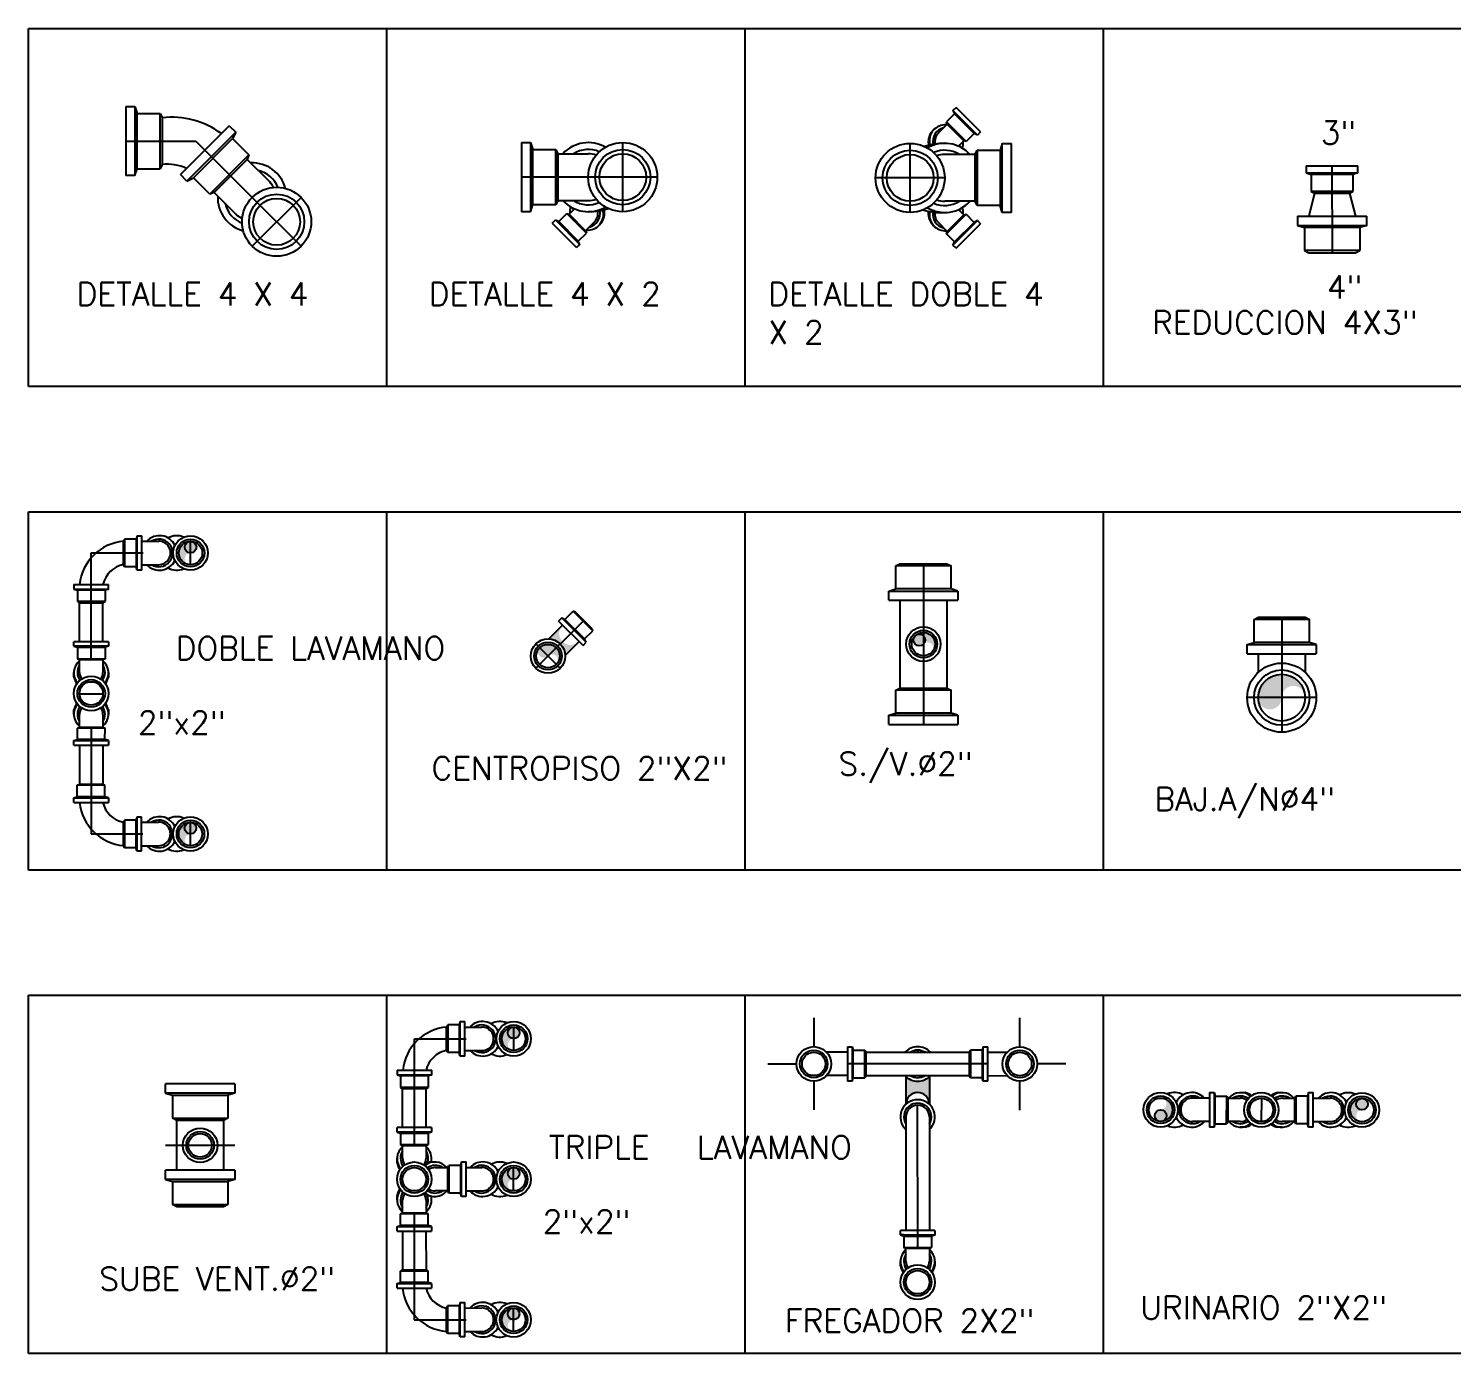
# Model space of a CAD drawing. Extents: x 530.3 to 538.4, y 765.8 to 776.
# Drawn here: x 531.445 to 534.535, y 765.79 to 768.668 of the extents above; entities that cross this region are included whole.
import ezdxf

# ---------------------------------------------------------------- set-up
doc = ezdxf.new("R2010")
doc.units = 0
for name, pattern in [('CENTERX2', [4, 2.5, -0.5, 0.5, -0.5]), ('DASHDOTX2', [50.8, 25.4, -12.7, 0, -12.7]), ('DASHED2', [0.375, 0.25, -0.125])]:
    doc.linetypes.add(name, pattern=pattern)
for name, color, linetype in [('00', 7, 'CONTINUOUS'), ('EJEX2', 41, 'CENTERX2'), ('S_V_BAJ_', 8, 'DASHED2'), ('TUBO', 122, 'CONTINUOUS')]:
    doc.layers.add(name, color=color, linetype=linetype)
doc.styles.add('ROMANS', font='romans')

msp = doc.modelspace()

# ---------------------------------------------------------------- hatches: boundary and pattern name
at = {"layer": 'TUBO', "linetype": 'BYBLOCK', "ltscale": 0.36}
h = msp.add_hatch(color=256, dxfattribs=at)
h.paths.add_polyline_path([(531.7965, 767.5539), (531.7965, 767.5284), (531.7978, 767.5284, 0.949667)])
h.paths.add_polyline_path([(531.7952, 767.5284), (531.7965, 767.5284), (531.7965, 767.5539, 0.949667)])
h.paths.add_polyline_path([(531.7952, 767.5284, -0.949667), (531.7965, 767.5539, 0.413434), (531.771, 767.5285)])
h.paths.add_polyline_path([(531.7965, 767.5029, -1), (531.7965, 767.5284, -0.025816), (531.7952, 767.5284), (531.771, 767.5285, 0.414994)])
h = msp.add_hatch(color=256, dxfattribs=at)
h.paths.add_polyline_path([(532.5992, 767.3311), (532.6042, 767.3361, -0.414214), (532.6042, 767.372), (532.5742, 767.342, -0.188209)])
h.paths.add_polyline_path([(532.6401, 767.3361, -0.414214), (532.6042, 767.3361), (532.5992, 767.3311, -0.188209), (532.6101, 767.3061)])
h = msp.add_hatch(color=256, dxfattribs=at)
h.paths.add_polyline_path([(533.3699, 767.3484, 0.198912), (533.3662, 767.3395, 0.668179), (533.3878, 767.3305)])
h.paths.add_polyline_path([(533.3878, 767.3305, 0.198912), (533.3916, 767.3395, 0.668179), (533.3699, 767.3484)])
h.paths.add_polyline_path([(533.3916, 767.3395, -0.198912), (533.3878, 767.3305), (533.4058, 767.3484, 0.414214), (533.3699, 767.3484, -0.668179)])
h.paths.add_polyline_path([(533.4095, 767.3215, -0.198912), (533.4058, 767.3125, 0.198912), (533.4132, 767.3305, 0.198912), (533.4058, 767.3484), (533.3878, 767.3305, -0.668179)])
h = msp.add_hatch(color=256, dxfattribs=at)
h.dxf.hatch_style = 2
h.paths.add_polyline_path([(532.5906, 767.3225, 0.414214), (532.5547, 767.3225, -0.668179), (532.5764, 767.3136, -0.198912), (532.5727, 767.3046)])
h.paths.add_polyline_path([(532.5547, 767.3225), (532.5727, 767.3046, 0.198912), (532.5764, 767.3136, 0.668179)])
h.paths.add_polyline_path([(532.5906, 767.3225), (532.5727, 767.3046, -0.668179), (532.5943, 767.2956, -0.198912), (532.5906, 767.2866, 0.198912), (532.5981, 767.3046, 0.198912)])
h.paths.add_polyline_path([(532.5547, 767.3225, 0.198912), (532.551, 767.3136, 0.668179), (532.5727, 767.3046)])
h = msp.add_hatch(color=256, dxfattribs=at)
h.paths.add_polyline_path([(534.1658, 767.2129), (534.1658, 767.2142), (534.1149, 767.2142, 0.974731)])
h.paths.add_polyline_path([(534.1149, 767.2142), (534.1658, 767.2142), (534.1658, 767.2155, 0.974543)])
h.paths.add_polyline_path([(534.1658, 767.265, 0.413964), (534.1149, 767.2142, -0.974543), (534.1658, 767.2155)])
h.paths.add_polyline_path([(534.1658, 767.265), (534.1658, 767.2155, -0.003809), (534.1658, 767.2151, -0.982009), (534.2167, 767.2142, 0.414463)])
h = msp.add_hatch(color=256, dxfattribs=at)
h.paths.add_polyline_path([(531.7964, 766.9436), (531.7964, 766.9182), (531.7977, 766.9182, 0.949667)])
h.paths.add_polyline_path([(531.7951, 766.9182), (531.7964, 766.9182), (531.7964, 766.9436, 0.949667)])
h.paths.add_polyline_path([(531.7951, 766.9182, -0.949667), (531.7964, 766.9436, 0.413434), (531.7709, 766.9182)])
h.paths.add_polyline_path([(531.7964, 766.8926, -1), (531.7964, 766.9181, -0.025816), (531.7951, 766.9182), (531.7709, 766.9182, 0.414994)])
h = msp.add_hatch(color=256, dxfattribs=at)
h.paths.add_polyline_path([(532.4982, 766.4988), (532.4982, 766.4733), (532.4995, 766.4733, 0.949667)])
h.paths.add_polyline_path([(532.4969, 766.4733), (532.4982, 766.4733), (532.4982, 766.4988, 0.949667)])
h.paths.add_polyline_path([(532.4969, 766.4733, -0.949667), (532.4982, 766.4988, 0.413434), (532.4727, 766.4733)])
h.paths.add_polyline_path([(532.4982, 766.4478, -1), (532.4982, 766.4733, -0.025816), (532.4969, 766.4733), (532.4727, 766.4733, 0.414994)])
msp.add_hatch(color=256, dxfattribs=at).paths.add_polyline_path([(533.3499, 766.3911), (533.3499, 766.3316, -0.988135), (533.4009, 766.331), (533.4008, 766.3911, -0.392172)])
h = msp.add_hatch(color=256, dxfattribs=at)
h.paths.add_polyline_path([(533.903, 766.2936), (533.903, 766.319), (533.9017, 766.319, 0.949667)])
h.paths.add_polyline_path([(533.9043, 766.319), (533.903, 766.319), (533.903, 766.2936, 0.949667)])
h.paths.add_polyline_path([(533.9043, 766.319, -0.949667), (533.903, 766.2936, 0.413434), (533.9285, 766.319)])
h.paths.add_polyline_path([(533.903, 766.3446, -1), (533.903, 766.3191, -0.025816), (533.9043, 766.319), (533.9285, 766.319, 0.414994)])
h = msp.add_hatch(color=256, dxfattribs=at)
h.paths.add_polyline_path([(534.3401, 766.3442), (534.3401, 766.3187), (534.3414, 766.3187, 0.949667)])
h.paths.add_polyline_path([(534.3388, 766.3187), (534.3401, 766.3187), (534.3401, 766.3442, 0.949667)])
h.paths.add_polyline_path([(534.3388, 766.3187, -0.949667), (534.3401, 766.3442, 0.413434), (534.3146, 766.3188)])
h.paths.add_polyline_path([(534.3401, 766.2932, -1), (534.3401, 766.3187, -0.025816), (534.3388, 766.3187), (534.3146, 766.3188, 0.414994)])
h = msp.add_hatch(color=256, dxfattribs=at)
h.paths.add_polyline_path([(532.4981, 766.1937), (532.4981, 766.1683), (532.4994, 766.1683, 0.949667)])
h.paths.add_polyline_path([(532.4967, 766.1683), (532.4981, 766.1683), (532.4981, 766.1937, 0.949667)])
h.paths.add_polyline_path([(532.4967, 766.1683, -0.949667), (532.4981, 766.1937, 0.413434), (532.4726, 766.1683)])
h.paths.add_polyline_path([(532.4981, 766.1427, -1), (532.4981, 766.1682, -0.025816), (532.4967, 766.1683), (532.4726, 766.1683, 0.414994)])
h = msp.add_hatch(color=256, dxfattribs=at)
h.paths.add_polyline_path([(532.498, 765.8885), (532.498, 765.8631), (532.4994, 765.8631, 0.949667)])
h.paths.add_polyline_path([(532.4967, 765.8631), (532.498, 765.8631), (532.498, 765.8885, 0.949667)])
h.paths.add_polyline_path([(532.4967, 765.8631, -0.949667), (532.498, 765.8885, 0.413434), (532.4725, 765.8631)])
h.paths.add_polyline_path([(532.498, 765.8375, -1), (532.498, 765.863, -0.025816), (532.4967, 765.8631), (532.4725, 765.8631, 0.414994)])

# ---------------------------------------------------------------- linework, layer by layer
at = {"layer": 'EJEX2', "linetype": 'DASHDOTX2', "ltscale": 0.02}
for p, q in [((531.6558, 768.423), (531.8077, 768.423)), ((531.8077, 768.423), (531.9304, 768.3007)), ((532.735, 768.2697), (532.735, 768.4197)), ((533.359, 768.2681), (533.359, 768.4181)), ((534.275, 768.3691), (534.2753, 768.1805)), ((532.81, 768.3447), (532.5149, 768.3447)), ((532.66, 768.3447), (532.66, 768.3447)), ((533.434, 768.3431), (533.284, 768.3431)), ((531.9305, 768.1948), (532.0365, 768.3008)), ((531.9305, 768.3008), (532.0365, 768.1948)), ((531.7965, 767.5029), (531.7965, 767.5539)), ((531.5808, 767.2962), (531.5809, 767.5285)), ((531.5809, 767.5285), (531.6934, 767.5285)), ((531.6509, 767.5285), (531.6905, 767.5285)), ((533.3878, 767.505), (533.3878, 767.1559)), ((532.6502, 767.3821), (532.5461, 767.2781)), ((534.1659, 767.3887), (534.1658, 767.1392)), ((531.5553, 767.2227), (531.6063, 767.2227)), ((534.2408, 767.2142), (534.0908, 767.2142)), ((531.5808, 767.1504), (531.5807, 766.9182)), ((531.7964, 766.8926), (531.7964, 766.9436)), ((531.5807, 766.9182), (531.6932, 766.9182)), ((531.6507, 766.9182), (531.6903, 766.9182)), ((533.1498, 766.5187), (533.1498, 766.4562)), ((533.5973, 766.4561), (533.5973, 766.5186)), ((532.2825, 766.2411), (532.2826, 766.4734)), ((532.2826, 766.4734), (532.3951, 766.4734)), ((532.3526, 766.4734), (532.3922, 766.4733)), ((532.4982, 766.4478), (532.4982, 766.4988)), ((533.0498, 766.4187), (533.1123, 766.4187)), ((533.5275, 766.4186), (533.2232, 766.4186)), ((533.6973, 766.4186), (533.6348, 766.4186)), ((533.1498, 766.3812), (533.1498, 766.3187)), ((533.5973, 766.3186), (533.5973, 766.3811)), ((533.3754, 766.0175), (533.3753, 766.329)), ((534.1216, 766.3444), (534.1215, 766.2934)), ((531.7424, 766.2419), (531.8924, 766.2419)), ((532.4981, 766.1427), (532.4981, 766.1937)), ((532.2824, 766.0953), (532.2824, 765.8631)), ((532.498, 765.8375), (532.498, 765.8885)), ((532.2824, 765.8631), (532.3949, 765.8631)), ((532.3524, 765.8631), (532.392, 765.8631))]:
    msp.add_line(p, q, dxfattribs=at)
at = {"layer": 'S_V_BAJ_', "linetype": 'BYBLOCK', "ltscale": 0.36}
for p, q in [((531.4446, 768.6677), (538.4466, 768.6677)), ((531.4446, 767.8897), (531.4446, 768.6677)), ((532.2226, 767.8897), (532.2226, 768.6677)), ((533.0006, 767.8897), (533.0006, 768.6677)), ((533.7786, 767.8897), (533.7786, 768.6677)), ((538.4466, 767.8897), (531.4446, 767.8897)), ((531.4446, 767.6177), (538.4466, 767.6177)), ((531.4446, 766.8397), (531.4446, 767.6177)), ((532.2226, 766.8397), (532.2226, 767.6177)), ((533.0006, 766.8397), (533.0006, 767.6177)), ((533.7786, 766.8397), (533.7786, 767.6177)), ((538.4466, 766.8397), (531.4446, 766.8397)), ((531.4446, 766.5677), (538.4466, 766.5677)), ((531.4446, 765.7897), (531.4446, 766.5677)), ((532.2226, 765.7897), (532.2226, 766.5677)), ((533.0006, 765.7897), (533.0006, 766.5677)), ((533.7786, 765.7897), (533.7786, 766.5677)), ((538.4466, 765.7897), (531.4446, 765.7897))]:
    msp.add_line(p, q, dxfattribs=at)
at = {"layer": 'TUBO', "linetype": 'BYBLOCK', "ltscale": 0.36}
for p, q in [((531.6558, 768.498), (531.6558, 768.348)), ((531.6558, 768.498), (531.6758, 768.498)), ((531.6758, 768.498), (531.6758, 768.348)), ((531.6758, 768.498), (531.6758, 768.483)), ((531.6758, 768.498), (531.6804, 768.483)), ((531.6804, 768.363), (531.6804, 768.483)), ((531.6804, 768.483), (531.7304, 768.483)), ((531.7304, 768.363), (531.7304, 768.483)), ((531.7304, 768.483), (531.735, 768.4738)), ((533.4556, 768.4822), (533.4379, 768.4645)), ((533.452, 768.4891), (533.459, 768.4962)), ((533.4573, 768.4838), (533.452, 768.4891)), ((533.452, 768.4891), (533.4556, 768.4822)), ((533.505, 768.4361), (533.452, 768.4891)), ((533.4556, 768.4822), (533.498, 768.4398)), ((533.512, 768.4432), (533.459, 768.4962)), ((531.735, 768.4738), (531.735, 768.3722)), ((531.8805, 768.4563), (531.7746, 768.3501)), ((531.8805, 768.4563), (531.8947, 768.4422)), ((533.4046, 768.4418), (533.4117, 768.4489)), ((533.4202, 768.4404), (533.4396, 768.4597)), ((533.4379, 768.4645), (533.4804, 768.4221)), ((533.4396, 768.4596), (533.4379, 768.4645)), ((533.4755, 768.4237), (533.4396, 768.4596)), ((531.7888, 768.336), (531.8947, 768.4422)), ((531.8026, 768.3433), (531.8874, 768.4283)), ((531.8947, 768.4422), (531.8874, 768.4283)), ((531.8874, 768.4283), (531.9228, 768.393)), ((532.5149, 768.4197), (532.5149, 768.2697)), ((532.5149, 768.4197), (532.5349, 768.4197)), ((532.5349, 768.4197), (532.5349, 768.2697)), ((532.5349, 768.4197), (532.5395, 768.4047)), ((532.5349, 768.4197), (532.5349, 768.4047)), ((533.4755, 768.4237), (533.4637, 768.412)), ((533.4804, 768.4221), (533.4755, 768.4237)), ((533.498, 768.4398), (533.4804, 768.4221)), ((533.505, 768.4361), (533.498, 768.4398)), ((533.512, 768.4432), (533.505, 768.4361)), ((533.5591, 768.4181), (533.5545, 768.4031)), ((533.5591, 768.2681), (533.5591, 768.4181)), ((533.5591, 768.4181), (533.5791, 768.4181)), ((533.5591, 768.4031), (533.5591, 768.4181)), ((533.5791, 768.2681), (533.5791, 768.4181)), ((531.8381, 768.308), (531.9228, 768.393)), ((531.9228, 768.393), (531.8381, 768.308)), ((531.9228, 768.393), (531.9195, 768.3833)), ((532.5395, 768.2847), (532.5395, 768.4047)), ((532.5395, 768.4047), (532.5895, 768.4047)), ((532.5895, 768.4047), (532.5895, 768.2847)), ((532.5895, 768.2847), (532.5895, 768.4047)), ((532.5895, 768.4047), (532.5941, 768.3955)), ((532.5941, 768.3955), (532.66, 768.3955)), ((532.5941, 768.3955), (532.5941, 768.2939)), ((532.5941, 768.3955), (532.5941, 768.2939)), ((533.4999, 768.3939), (533.434, 768.3939)), ((533.4999, 768.3939), (533.5045, 768.4031)), ((533.4999, 768.2923), (533.4999, 768.3939)), ((533.4999, 768.2923), (533.4999, 768.3939)), ((533.5045, 768.4031), (533.5045, 768.2831)), ((533.5045, 768.2831), (533.5045, 768.4031)), ((533.5045, 768.4031), (533.5545, 768.4031)), ((533.5545, 768.4031), (533.5545, 768.2831)), ((531.6758, 768.363), (531.6758, 768.348)), ((531.6758, 768.348), (531.6804, 768.363)), ((531.6804, 768.363), (531.7304, 768.363)), ((531.735, 768.3722), (531.7304, 768.363)), ((531.9195, 768.3833), (531.8478, 768.3113)), ((531.9195, 768.3833), (531.8478, 768.3113)), ((531.9195, 768.3833), (531.9662, 768.3367)), ((534.2187, 768.3691), (534.3312, 768.3691)), ((534.2187, 768.3691), (534.2187, 768.3541)), ((534.3312, 768.3541), (534.3312, 768.3691)), ((531.6758, 768.348), (531.6558, 768.348)), ((531.7888, 768.336), (531.7746, 768.3501)), ((531.7888, 768.336), (531.8026, 768.3433)), ((531.8381, 768.308), (531.8026, 768.3433)), ((534.2187, 768.3541), (534.3312, 768.3541)), ((534.2187, 768.3541), (534.23, 768.3507)), ((534.32, 768.3507), (534.23, 768.3507)), ((534.23, 768.3507), (534.23, 768.3132)), ((534.3312, 768.3541), (534.32, 768.3507)), ((534.32, 768.3507), (534.32, 768.3132)), ((531.8478, 768.3113), (531.8381, 768.308)), ((531.8478, 768.3113), (531.8945, 768.2648)), ((532.5941, 768.2939), (532.5895, 768.2847)), ((532.5941, 768.2939), (532.66, 768.2939)), ((534.2369, 768.3097), (534.2245, 768.2597)), ((534.32, 768.3132), (534.23, 768.3132)), ((534.23, 768.3132), (534.2369, 768.3097)), ((534.2369, 768.3097), (534.3131, 768.3097)), ((534.3131, 768.3097), (534.32, 768.3132)), ((534.3131, 768.3097), (534.3261, 768.2597)), ((532.5349, 768.2697), (532.5149, 768.2697)), ((532.5349, 768.2697), (532.5395, 768.2847)), ((532.5349, 768.2847), (532.5349, 768.2697)), ((532.5895, 768.2847), (532.5395, 768.2847)), ((532.5959, 768.2481), (532.6136, 768.2658)), ((532.656, 768.2233), (532.6136, 768.2658)), ((532.6136, 768.2658), (532.6185, 768.2641)), ((532.6185, 768.2641), (532.6302, 768.2759)), ((532.6185, 768.2641), (532.6544, 768.2282)), ((533.4999, 768.2923), (533.434, 768.2923)), ((533.4804, 768.2642), (533.4379, 768.2218)), ((533.4396, 768.2266), (533.4755, 768.2625)), ((533.4638, 768.2743), (533.4756, 768.2625)), ((533.4755, 768.2625), (533.4804, 768.2642)), ((533.498, 768.2465), (533.4804, 768.2642)), ((533.5045, 768.2831), (533.4999, 768.2923)), ((533.5545, 768.2831), (533.5045, 768.2831)), ((533.5591, 768.2681), (533.5545, 768.2831)), ((533.5591, 768.2681), (533.5591, 768.2831)), ((533.5791, 768.2681), (533.5591, 768.2681)), ((532.5819, 768.2447), (532.589, 768.2518)), ((532.5819, 768.2447), (532.6349, 768.1917)), ((532.589, 768.2518), (532.642, 768.1987)), ((532.589, 768.2518), (532.5959, 768.2481)), ((532.6383, 768.2057), (532.5959, 768.2481)), ((532.6737, 768.2475), (532.6544, 768.2281)), ((532.6893, 768.246), (532.6823, 768.239)), ((533.4117, 768.2374), (533.4046, 768.2445)), ((533.4396, 768.2266), (533.4203, 768.2459)), ((533.4519, 768.1971), (533.505, 768.2502)), ((533.498, 768.2465), (533.4556, 768.2041)), ((533.459, 768.1901), (533.512, 768.2431)), ((533.505, 768.2502), (533.498, 768.2465)), ((533.4997, 768.2449), (533.505, 768.2502)), ((533.505, 768.2502), (533.512, 768.2431)), ((534.2003, 768.2597), (534.3503, 768.2597)), ((534.2003, 768.2597), (534.2003, 768.2397)), ((534.2003, 768.2397), (534.3503, 768.2397)), ((534.2003, 768.2397), (534.2153, 768.2397)), ((534.2003, 768.2397), (534.2153, 768.2351)), ((534.3353, 768.2351), (534.2153, 768.2351)), ((534.2153, 768.2351), (534.2153, 768.1851)), ((534.2245, 768.2597), (534.3261, 768.2597)), ((534.3353, 768.2397), (534.3503, 768.2397)), ((534.3503, 768.2397), (534.3353, 768.2351)), ((534.3353, 768.2351), (534.3353, 768.1851)), ((534.3503, 768.2397), (534.3503, 768.2597)), ((532.6367, 768.204), (532.642, 768.1987)), ((532.6383, 768.2057), (532.656, 768.2233)), ((532.642, 768.1987), (532.6383, 768.2057)), ((532.6544, 768.2282), (532.656, 768.2233)), ((533.4379, 768.2218), (533.4396, 768.2266)), ((533.4556, 768.2041), (533.4379, 768.2218)), ((533.4519, 768.1971), (533.4556, 768.2041)), ((532.642, 768.1987), (532.6349, 768.1917)), ((533.459, 768.1901), (533.4519, 768.1971)), ((534.3353, 768.1851), (534.2153, 768.1851)), ((534.2153, 768.1851), (534.2245, 768.1805)), ((534.2245, 768.1805), (534.3261, 768.1805)), ((534.3261, 768.1805), (534.3353, 768.1851)), ((531.6532, 767.5585), (531.6509, 767.5539)), ((531.6509, 767.5031), (531.6509, 767.5539)), ((531.6782, 767.5585), (531.6532, 767.5585)), ((531.6532, 767.5585), (531.6532, 767.4985)), ((531.6805, 767.566), (531.6782, 767.5585)), ((531.6782, 767.5585), (531.6782, 767.4985)), ((531.6805, 767.5585), (531.6805, 767.566)), ((531.6805, 767.566), (531.6905, 767.566)), ((531.6805, 767.491), (531.6805, 767.566)), ((531.6905, 767.491), (531.6905, 767.566)), ((531.6905, 767.5539), (531.7275, 767.554)), ((531.6532, 767.4985), (531.6509, 767.5031)), ((531.6782, 767.4985), (531.6532, 767.4985)), ((531.6805, 767.491), (531.6782, 767.4985)), ((531.6905, 767.491), (531.6805, 767.491)), ((531.6905, 767.503), (531.7274, 767.503)), ((533.3278, 767.5004), (533.337, 767.505)), ((533.4478, 767.5004), (533.3278, 767.5004)), ((533.3278, 767.4504), (533.3278, 767.5004)), ((533.337, 767.505), (533.4386, 767.505)), ((533.4386, 767.505), (533.4478, 767.5004)), ((533.4478, 767.4504), (533.4478, 767.5004)), ((531.5434, 767.46), (531.5434, 767.45)), ((531.5434, 767.46), (531.6184, 767.46)), ((531.6184, 767.45), (531.6184, 767.46)), ((531.5434, 767.45), (531.6184, 767.45)), ((531.5434, 767.45), (531.5509, 767.45)), ((531.5434, 767.45), (531.5509, 767.4477)), ((531.6109, 767.4477), (531.5509, 767.4477)), ((531.5509, 767.4477), (531.5509, 767.4227)), ((531.6109, 767.45), (531.6184, 767.45)), ((531.6184, 767.45), (531.6109, 767.4477)), ((531.6109, 767.4477), (531.6109, 767.4227)), ((533.3128, 767.4458), (533.3278, 767.4504)), ((533.3128, 767.4458), (533.4628, 767.4458)), ((533.3128, 767.4458), (533.3278, 767.4458)), ((533.3128, 767.4258), (533.3128, 767.4458)), ((533.4478, 767.4504), (533.3278, 767.4504)), ((533.4628, 767.4458), (533.4478, 767.4504)), ((533.4478, 767.4458), (533.4628, 767.4458)), ((533.4628, 767.4458), (533.4628, 767.4258)), ((531.6109, 767.4227), (531.5509, 767.4227)), ((531.5509, 767.4227), (531.5555, 767.4204)), ((531.5555, 767.3359), (531.5554, 767.4203)), ((531.5555, 767.4204), (531.6063, 767.4204)), ((531.6063, 767.4204), (531.6109, 767.4227)), ((531.6063, 767.3359), (531.6063, 767.4204)), ((532.6096, 767.384), (532.6273, 767.4017)), ((532.6273, 767.4017), (532.6697, 767.3592)), ((532.6322, 767.4), (532.6273, 767.4017)), ((532.6681, 767.3641), (532.6322, 767.4)), ((533.3128, 767.4258), (533.4628, 767.4258)), ((533.337, 767.4258), (533.337, 767.2351)), ((533.4386, 767.4258), (533.4386, 767.2351)), ((532.5742, 767.342), (532.6042, 767.372)), ((532.6027, 767.3877), (532.5956, 767.3806)), ((532.6487, 767.3276), (532.5956, 767.3806)), ((532.6557, 767.3346), (532.6027, 767.3877)), ((532.6027, 767.3877), (532.6096, 767.384)), ((532.6096, 767.384), (532.6521, 767.3416)), ((534.1059, 767.3841), (534.1151, 767.3887)), ((534.1059, 767.3341), (534.1059, 767.3841)), ((534.2259, 767.3841), (534.1059, 767.3841)), ((534.1151, 767.3887), (534.2167, 767.3887)), ((534.2167, 767.3887), (534.2259, 767.3841)), ((534.2259, 767.3341), (534.2259, 767.3841)), ((531.5433, 767.3258), (531.5433, 767.3358)), ((531.6183, 767.3358), (531.5433, 767.3358)), ((531.6183, 767.3358), (531.6183, 767.3258)), ((532.6101, 767.3061), (532.6401, 767.3361)), ((532.6521, 767.3416), (532.6697, 767.3592)), ((532.6557, 767.3346), (532.6521, 767.3416)), ((532.6697, 767.3592), (532.6681, 767.3641)), ((531.6183, 767.3258), (531.5433, 767.3258)), ((531.5433, 767.3258), (531.5508, 767.3235)), ((531.5508, 767.3258), (531.5433, 767.3258)), ((531.5508, 767.3235), (531.5508, 767.2985)), ((531.5508, 767.3235), (531.6108, 767.3235)), ((531.6183, 767.3258), (531.6108, 767.3235)), ((531.6108, 767.3235), (531.6108, 767.2985)), ((532.5992, 767.2781), (532.5461, 767.3311)), ((532.6487, 767.3276), (532.6557, 767.3346)), ((534.0909, 767.3295), (534.1059, 767.3341)), ((534.0909, 767.3295), (534.2409, 767.3295)), ((534.0909, 767.3095), (534.0909, 767.3295)), ((534.0909, 767.3295), (534.1059, 767.3295)), ((534.0909, 767.3095), (534.2409, 767.3095)), ((534.2259, 767.3341), (534.1059, 767.3341)), ((534.1146, 767.3095), (534.1146, 767.269)), ((534.2166, 767.3095), (534.2166, 767.2694)), ((534.2409, 767.3295), (534.2259, 767.3341)), ((534.2259, 767.3295), (534.2409, 767.3295)), ((534.2409, 767.3295), (534.2409, 767.3095)), ((531.5554, 767.2962), (531.5508, 767.2985)), ((531.5508, 767.2985), (531.6108, 767.2985)), ((531.5553, 767.2689), (531.5553, 767.2963)), ((531.6062, 767.2962), (531.5554, 767.2962)), ((531.6108, 767.2985), (531.6062, 767.2962)), ((531.6062, 767.2962), (531.6062, 767.2689)), ((531.5433, 767.2589), (531.5433, 767.2689)), ((531.6183, 767.2689), (531.6183, 767.2589)), ((533.3278, 767.2305), (533.337, 767.2351)), ((533.4478, 767.2305), (533.3278, 767.2305)), ((533.3278, 767.1805), (533.3278, 767.2305)), ((533.337, 767.2351), (533.4386, 767.2351)), ((533.4386, 767.2351), (533.4478, 767.2305)), ((533.4478, 767.1805), (533.4478, 767.2305)), ((531.5433, 767.1777), (531.5433, 767.1877)), ((531.6183, 767.1877), (531.6183, 767.1777)), ((531.5508, 767.1481), (531.5554, 767.1504)), ((531.5554, 767.1504), (531.5554, 767.1777)), ((531.5554, 767.1504), (531.6062, 767.1504)), ((531.6062, 767.1777), (531.6062, 767.1504)), ((531.6062, 767.1504), (531.6108, 767.1481)), ((533.3128, 767.1759), (533.3278, 767.1805)), ((533.3128, 767.1759), (533.4628, 767.1759)), ((533.3128, 767.1759), (533.3278, 767.1759)), ((533.3128, 767.1559), (533.3128, 767.1759)), ((533.3128, 767.1559), (533.4628, 767.1559)), ((533.4478, 767.1805), (533.3278, 767.1805)), ((533.4628, 767.1759), (533.4478, 767.1805)), ((533.4478, 767.1759), (533.4628, 767.1759)), ((533.4628, 767.1759), (533.4628, 767.1559)), ((531.5432, 767.1208), (531.5508, 767.1231)), ((531.5432, 767.1208), (531.6182, 767.1208)), ((531.5432, 767.1108), (531.5432, 767.1208)), ((531.5508, 767.1231), (531.5508, 767.1481)), ((531.6108, 767.1481), (531.5508, 767.1481)), ((531.6107, 767.1231), (531.5508, 767.1231)), ((531.6107, 767.1208), (531.6182, 767.1208)), ((531.6107, 767.1231), (531.6108, 767.1481)), ((531.6182, 767.1208), (531.6107, 767.1231)), ((531.6182, 767.1208), (531.6182, 767.1108)), ((531.5432, 767.1108), (531.6182, 767.1108)), ((531.5553, 767.1108), (531.5552, 767.0263)), ((531.6061, 767.1108), (531.6061, 767.0263)), ((531.5432, 766.9967), (531.5507, 766.999)), ((531.5432, 766.9967), (531.5507, 766.9967)), ((531.5432, 766.9867), (531.5432, 766.9967)), ((531.5432, 766.9967), (531.6182, 766.9967)), ((531.5507, 767.024), (531.5553, 767.0263)), ((531.6107, 767.024), (531.5507, 767.024)), ((531.5507, 766.999), (531.5507, 767.024)), ((531.6107, 766.999), (531.5507, 766.999)), ((531.5553, 767.0263), (531.6061, 767.0263)), ((531.6061, 767.0263), (531.6107, 767.024)), ((531.6107, 766.999), (531.6107, 767.024)), ((531.6182, 766.9967), (531.6107, 766.999)), ((531.6107, 766.9967), (531.6182, 766.9967)), ((531.6182, 766.9967), (531.6182, 766.9867)), ((531.5432, 766.9867), (531.6182, 766.9867)), ((531.653, 766.9482), (531.6507, 766.9436)), ((531.6507, 766.8928), (531.6507, 766.9436)), ((531.653, 766.9482), (531.653, 766.8882)), ((531.678, 766.9482), (531.653, 766.9482)), ((531.6804, 766.9557), (531.678, 766.9482)), ((531.678, 766.9482), (531.678, 766.8882)), ((531.6803, 766.8807), (531.6804, 766.9557)), ((531.6803, 766.9482), (531.6804, 766.9557)), ((531.6804, 766.9557), (531.6904, 766.9557)), ((531.6903, 766.8807), (531.6904, 766.9557)), ((531.6903, 766.9437), (531.7273, 766.9437)), ((531.653, 766.8882), (531.6507, 766.8928)), ((531.678, 766.8882), (531.653, 766.8882)), ((531.6803, 766.8807), (531.678, 766.8882)), ((531.6903, 766.8807), (531.6803, 766.8807)), ((531.6903, 766.8927), (531.7273, 766.8927)), ((532.3549, 766.5034), (532.3526, 766.4988)), ((532.3549, 766.5034), (532.3549, 766.4434)), ((532.3799, 766.5034), (532.3549, 766.5034)), ((532.3799, 766.5034), (532.3798, 766.4434)), ((532.3822, 766.5109), (532.3799, 766.5034)), ((532.3821, 766.4359), (532.3822, 766.5109)), ((532.3822, 766.5034), (532.3822, 766.5109)), ((532.3822, 766.5109), (532.3922, 766.5108)), ((532.3921, 766.4358), (532.3922, 766.5108)), ((532.3526, 766.448), (532.3526, 766.4988)), ((532.3922, 766.4988), (532.4291, 766.4988)), ((532.3549, 766.4434), (532.3526, 766.448)), ((532.3798, 766.4434), (532.3549, 766.4434)), ((532.3821, 766.4359), (532.3798, 766.4434)), ((532.3922, 766.4479), (532.4291, 766.4478)), ((533.1773, 766.4441), (533.1773, 766.4441)), ((533.2232, 766.4441), (533.1774, 766.4441)), ((533.2233, 766.4561), (533.2232, 766.3811)), ((533.2233, 766.4561), (533.2333, 766.4561)), ((533.2333, 766.4561), (533.2332, 766.3811)), ((533.2333, 766.4561), (533.2356, 766.4486)), ((533.2355, 766.3886), (533.2356, 766.4486)), ((533.2356, 766.4486), (533.2606, 766.4486)), ((533.2605, 766.3886), (533.2606, 766.4486)), ((533.2606, 766.4486), (533.2629, 766.444)), ((533.2629, 766.444), (533.2628, 766.3932)), ((533.2629, 766.444), (533.4879, 766.444)), ((533.4879, 766.444), (533.4902, 766.4486)), ((533.4879, 766.3932), (533.4879, 766.444)), ((533.5152, 766.4486), (533.4902, 766.4486)), ((533.4902, 766.4486), (533.4902, 766.3886)), ((533.5175, 766.4561), (533.5152, 766.4486)), ((533.5152, 766.4486), (533.5152, 766.3886)), ((533.5175, 766.4486), (533.5175, 766.4561)), ((533.5175, 766.4561), (533.5275, 766.4561)), ((533.5175, 766.3811), (533.5175, 766.4561)), ((533.5275, 766.3811), (533.5275, 766.4561)), ((533.5275, 766.4439), (533.5697, 766.444)), ((532.3921, 766.4358), (532.3821, 766.4359)), ((532.2451, 766.4048), (532.3201, 766.4048)), ((532.2451, 766.4048), (532.2451, 766.3948)), ((532.2451, 766.3948), (532.2526, 766.3948)), ((532.2451, 766.3948), (532.2526, 766.3925)), ((532.2451, 766.3948), (532.3201, 766.3948)), ((532.2526, 766.3925), (532.2526, 766.3675)), ((532.3126, 766.3925), (532.2526, 766.3925)), ((532.3126, 766.3948), (532.3201, 766.3948)), ((532.3201, 766.3948), (532.3126, 766.3925)), ((532.3126, 766.3925), (532.3126, 766.3675)), ((532.3201, 766.3948), (532.3201, 766.4048)), ((533.2232, 766.3933), (533.1774, 766.3933)), ((533.2332, 766.3811), (533.2232, 766.3811)), ((533.2332, 766.3811), (533.2355, 766.3886)), ((533.2332, 766.3886), (533.2332, 766.3811)), ((533.2355, 766.3886), (533.2605, 766.3886)), ((533.2628, 766.3932), (533.2605, 766.3886)), ((533.2628, 766.3932), (533.4879, 766.3932)), ((533.3499, 766.3911), (533.3499, 766.331)), ((533.4008, 766.3911), (533.4009, 766.331)), ((533.4902, 766.3886), (533.4879, 766.3932)), ((533.5152, 766.3886), (533.4902, 766.3886)), ((533.5175, 766.3811), (533.5152, 766.3886)), ((533.5275, 766.3811), (533.5175, 766.3811)), ((533.5275, 766.3931), (533.5697, 766.3932)), ((531.8924, 766.3752), (531.7424, 766.3752)), ((531.7424, 766.3552), (531.7424, 766.3752)), ((531.8924, 766.3552), (531.7424, 766.3552)), ((531.7574, 766.3552), (531.7424, 766.3552)), ((531.7424, 766.3552), (531.7574, 766.3506)), ((531.7574, 766.3506), (531.8774, 766.3506)), ((531.7574, 766.3506), (531.7574, 766.3006)), ((531.8924, 766.3552), (531.8774, 766.3552)), ((531.8924, 766.3552), (531.8774, 766.3506)), ((531.8774, 766.3506), (531.8774, 766.3006)), ((531.8924, 766.3752), (531.8924, 766.3552)), ((532.2526, 766.3675), (532.2572, 766.3652)), ((532.3126, 766.3675), (532.2526, 766.3675)), ((532.2571, 766.2808), (532.2571, 766.3652)), ((532.2572, 766.3652), (532.308, 766.3652)), ((532.3079, 766.2807), (532.308, 766.3652)), ((532.308, 766.3652), (532.3126, 766.3675)), ((534.0091, 766.3564), (534.009, 766.2814)), ((534.0091, 766.3564), (534.0191, 766.3564)), ((534.0191, 766.3564), (534.019, 766.2814)), ((534.0191, 766.3564), (534.0214, 766.3489)), ((534.0213, 766.2889), (534.0214, 766.3489)), ((534.0214, 766.3489), (534.0464, 766.3489)), ((534.0463, 766.2889), (534.0464, 766.3489)), ((534.0464, 766.3489), (534.0487, 766.3443)), ((534.076, 766.3564), (534.086, 766.3564)), ((534.1572, 766.3564), (534.1672, 766.3563)), ((534.1945, 766.3442), (534.1968, 766.3488)), ((534.1968, 766.3488), (534.1967, 766.2888)), ((534.2218, 766.3488), (534.1968, 766.3488)), ((534.2218, 766.3488), (534.2217, 766.2888)), ((534.2241, 766.3563), (534.2218, 766.3488)), ((534.224, 766.2813), (534.2241, 766.3563)), ((534.2241, 766.3563), (534.2341, 766.3563)), ((534.2241, 766.3488), (534.2241, 766.3563)), ((534.234, 766.2813), (534.2341, 766.3563)), ((534.0091, 766.3444), (533.9721, 766.3445)), ((534.0487, 766.3443), (534.0486, 766.2935)), ((534.0487, 766.3443), (534.076, 766.3443)), ((534.1672, 766.3443), (534.1945, 766.3443)), ((534.1944, 766.2934), (534.1945, 766.3442)), ((534.2341, 766.3443), (534.271, 766.3443)), ((531.7574, 766.3006), (531.8774, 766.3006)), ((531.7666, 766.296), (531.7574, 766.3006)), ((531.8682, 766.296), (531.7666, 766.296)), ((531.7666, 766.1878), (531.7666, 766.296)), ((531.8774, 766.3006), (531.8682, 766.296)), ((531.8682, 766.296), (531.8682, 766.1878)), ((533.3495, 766.3035), (533.3499, 766.0572)), ((533.4008, 766.3035), (533.4009, 766.0572)), ((534.009, 766.2935), (533.9721, 766.2935)), ((534.019, 766.2889), (534.019, 766.2814)), ((534.019, 766.2814), (534.0213, 766.2889)), ((534.0213, 766.2889), (534.0463, 766.2889)), ((534.0486, 766.2935), (534.0463, 766.2889)), ((534.0759, 766.2935), (534.0486, 766.2935)), ((534.1944, 766.2934), (534.1671, 766.2934)), ((534.1967, 766.2888), (534.1944, 766.2934)), ((534.2217, 766.2888), (534.1967, 766.2888)), ((534.224, 766.2813), (534.2217, 766.2888)), ((534.234, 766.2933), (534.271, 766.2933)), ((532.32, 766.2807), (532.245, 766.2807)), ((532.245, 766.2707), (532.245, 766.2807)), ((532.245, 766.2707), (532.2525, 766.2684)), ((532.2525, 766.2707), (532.245, 766.2707)), ((532.32, 766.2707), (532.245, 766.2707)), ((532.2525, 766.2684), (532.2525, 766.2434)), ((532.2525, 766.2684), (532.3125, 766.2684)), ((532.32, 766.2707), (532.3125, 766.2684)), ((532.3125, 766.2684), (532.3125, 766.2434)), ((532.32, 766.2807), (532.32, 766.2707)), ((534.019, 766.2814), (534.009, 766.2814)), ((534.0859, 766.2814), (534.0759, 766.2814)), ((534.1671, 766.2813), (534.1571, 766.2814)), ((534.234, 766.2813), (534.224, 766.2813)), ((532.2571, 766.2411), (532.2525, 766.2434)), ((532.2525, 766.2434), (532.3125, 766.2434)), ((532.257, 766.2138), (532.257, 766.2412)), ((532.3079, 766.2411), (532.2571, 766.2411)), ((532.3079, 766.2411), (532.3078, 766.2138)), ((532.3125, 766.2434), (532.3079, 766.2411)), ((532.2449, 766.2038), (532.2449, 766.2138)), ((532.245, 766.2044), (532.245, 766.2144)), ((532.3181, 766.2057), (532.3281, 766.2057)), ((532.328, 766.1936), (532.3554, 766.1937)), ((532.3553, 766.1428), (532.3554, 766.1936)), ((532.3554, 766.1936), (532.3577, 766.1982)), ((532.3577, 766.1982), (532.3576, 766.1382)), ((532.3827, 766.1982), (532.3577, 766.1982)), ((532.3827, 766.1982), (532.3826, 766.1382)), ((532.385, 766.2057), (532.3827, 766.1982)), ((532.3849, 766.1307), (532.385, 766.2057)), ((532.385, 766.2057), (532.395, 766.2057)), ((532.385, 766.1982), (532.385, 766.2057)), ((532.3949, 766.1307), (532.395, 766.2057)), ((532.395, 766.1938), (532.429, 766.1938)), ((531.8925, 766.1878), (531.7425, 766.1878)), ((531.7425, 766.1678), (531.7425, 766.1878)), ((531.8925, 766.1678), (531.7425, 766.1678)), ((531.7575, 766.1678), (531.7425, 766.1678)), ((531.7425, 766.1678), (531.7575, 766.1632)), ((531.7575, 766.1632), (531.8775, 766.1632)), ((531.7575, 766.1632), (531.7575, 766.1132)), ((531.8925, 766.1678), (531.8775, 766.1678)), ((531.8925, 766.1678), (531.8775, 766.1632)), ((531.8775, 766.1632), (531.8775, 766.1132)), ((531.8925, 766.1878), (531.8925, 766.1678)), ((532.2449, 766.1226), (532.2449, 766.1326)), ((532.3553, 766.1428), (532.328, 766.1428)), ((532.3576, 766.1382), (532.3553, 766.1428)), ((532.3826, 766.1382), (532.3576, 766.1382)), ((532.3849, 766.1307), (532.3826, 766.1382)), ((532.3949, 766.1307), (532.3849, 766.1307)), ((532.3949, 766.1428), (532.429, 766.1428)), ((531.7575, 766.1132), (531.8775, 766.1132)), ((531.7667, 766.1086), (531.7575, 766.1132)), ((531.8683, 766.1086), (531.7667, 766.1086)), ((531.8775, 766.1132), (531.8683, 766.1086)), ((532.257, 766.0953), (532.257, 766.1226)), ((532.3079, 766.1226), (532.3079, 766.0952)), ((532.2524, 766.093), (532.257, 766.0953)), ((532.2524, 766.068), (532.2524, 766.093)), ((532.3124, 766.093), (532.2524, 766.093)), ((532.257, 766.0953), (532.3078, 766.0953)), ((532.3078, 766.0953), (532.3124, 766.093)), ((532.3124, 766.068), (532.3124, 766.093)), ((532.2449, 766.0657), (532.2524, 766.068)), ((532.2449, 766.0657), (532.3199, 766.0657)), ((532.2449, 766.0557), (532.2449, 766.0657)), ((532.2449, 766.0557), (532.3199, 766.0557)), ((532.3124, 766.068), (532.2524, 766.068)), ((532.2569, 766.0557), (532.2569, 765.9712)), ((532.3077, 766.0557), (532.3078, 765.9712)), ((532.3199, 766.0657), (532.3124, 766.068)), ((532.3124, 766.0657), (532.3199, 766.0657)), ((532.3199, 766.0657), (532.3199, 766.0557)), ((533.4129, 766.0571), (533.3379, 766.0572)), ((533.3379, 766.0472), (533.3379, 766.0572)), ((533.3454, 766.0472), (533.3379, 766.0472)), ((533.4129, 766.0471), (533.3379, 766.0472)), ((533.3379, 766.0472), (533.3454, 766.0449)), ((533.3454, 766.0449), (533.3454, 766.0199)), ((533.3454, 766.0449), (533.4054, 766.0448)), ((533.4129, 766.0471), (533.4054, 766.0448)), ((533.4054, 766.0448), (533.4054, 766.0198)), ((533.4129, 766.0571), (533.4129, 766.0471)), ((533.35, 766.0176), (533.3454, 766.0199)), ((533.3454, 766.0199), (533.4054, 766.0198)), ((533.3499, 765.9902), (533.3499, 766.0176)), ((533.4008, 766.0175), (533.35, 766.0176)), ((533.4054, 766.0198), (533.4008, 766.0175)), ((533.4008, 766.0175), (533.4008, 765.9902)), ((533.3379, 765.9803), (533.3379, 765.9903)), ((533.4129, 765.9902), (533.4129, 765.9802)), ((532.2524, 765.9689), (532.257, 765.9712)), ((532.2524, 765.9439), (532.2524, 765.9689)), ((532.3124, 765.9689), (532.2524, 765.9689)), ((532.257, 765.9712), (532.3078, 765.9712)), ((532.3078, 765.9712), (532.3124, 765.9689)), ((532.3124, 765.9439), (532.3124, 765.9689)), ((532.2449, 765.9416), (532.2524, 765.9439)), ((532.2449, 765.9416), (532.2524, 765.9416)), ((532.2449, 765.9416), (532.3199, 765.9416)), ((532.2449, 765.9316), (532.2449, 765.9416)), ((532.2449, 765.9316), (532.3199, 765.9316)), ((532.3124, 765.9439), (532.2524, 765.9439)), ((532.3199, 765.9416), (532.3124, 765.9439)), ((532.3124, 765.9416), (532.3199, 765.9416)), ((532.3199, 765.9416), (532.3199, 765.9316)), ((532.3547, 765.8931), (532.3524, 765.8885)), ((532.3524, 765.8377), (532.3524, 765.8885)), ((532.3547, 765.8931), (532.3547, 765.8331)), ((532.3797, 765.8931), (532.3547, 765.8931)), ((532.382, 765.9006), (532.3797, 765.8931)), ((532.3797, 765.8931), (532.3797, 765.8331)), ((532.382, 765.8256), (532.382, 765.9006)), ((532.382, 765.9006), (532.392, 765.9006)), ((532.382, 765.8931), (532.382, 765.9006)), ((532.392, 765.8256), (532.392, 765.9006)), ((532.392, 765.8885), (532.429, 765.8886)), ((532.3547, 765.8331), (532.3524, 765.8377)), ((532.3797, 765.8331), (532.3547, 765.8331)), ((532.382, 765.8256), (532.3797, 765.8331)), ((532.392, 765.8256), (532.382, 765.8256)), ((532.392, 765.8376), (532.429, 765.8376))]:
    msp.add_line(p, q, dxfattribs=at)
for centre, radius in [((532.735, 768.3447), 0.075), ((533.359, 768.3431), 0.075), ((532.735, 768.3447), 0.06), ((532.735, 768.3447), 0.0508), ((533.359, 768.3431), 0.06), ((533.359, 768.3431), 0.0508), ((531.9835, 768.2478), 0.075), ((531.9835, 768.2478), 0.06), ((531.9835, 768.2478), 0.0508), ((531.7965, 767.5284), 0.0375), ((531.7965, 767.5284), 0.03), ((531.7965, 767.5284), 0.0255), ((531.7965, 767.5411), 0.0127), ((533.3878, 767.3305), 0.0375), ((532.5727, 767.3046), 0.0375), ((533.3878, 767.3305), 0.03), ((533.3878, 767.3305), 0.0254), ((533.3789, 767.3395), 0.0127), ((532.5727, 767.3046), 0.03), ((532.5727, 767.3046), 0.0254), ((534.1658, 767.2142), 0.075), ((534.1658, 767.2142), 0.0601), ((531.5808, 767.2233), 0.0375), ((531.5808, 767.2233), 0.03), ((531.5808, 767.2233), 0.0255), ((534.1658, 767.2142), 0.0509), ((531.7964, 766.9181), 0.0375), ((531.7964, 766.9181), 0.03), ((531.7964, 766.9181), 0.0255), ((531.7964, 766.9309), 0.0127), ((532.4982, 766.4733), 0.0375), ((532.4982, 766.4733), 0.03), ((532.4982, 766.4733), 0.0255), ((532.4982, 766.486), 0.0127), ((533.1498, 766.4187), 0.0375), ((533.1498, 766.4187), 0.03), ((533.1498, 766.4187), 0.0255), ((533.5973, 766.4186), 0.0375), ((533.5973, 766.4186), 0.03), ((533.5973, 766.4186), 0.0255), ((533.903, 766.3191), 0.0375), ((533.903, 766.3191), 0.03), ((534.1216, 766.3189), 0.0375), ((534.1216, 766.3189), 0.03), ((534.3401, 766.3187), 0.0375), ((534.3401, 766.3187), 0.03), ((533.903, 766.3191), 0.0255), ((533.903, 766.3063), 0.0127), ((534.1216, 766.3189), 0.0255), ((534.3401, 766.3187), 0.0255), ((534.3401, 766.3314), 0.0127), ((531.8174, 766.2419), 0.0375), ((531.8174, 766.2419), 0.03), ((531.8174, 766.2419), 0.0255), ((532.2824, 766.1682), 0.0375), ((532.2824, 766.1682), 0.03), ((532.2824, 766.1682), 0.0255), ((532.4981, 766.1682), 0.0375), ((532.4981, 766.1682), 0.03), ((532.4981, 766.1682), 0.0255), ((532.4981, 766.181), 0.0127), ((533.3754, 765.9446), 0.0375), ((533.3754, 765.9446), 0.03), ((533.3754, 765.9446), 0.0255), ((532.498, 765.863), 0.0375), ((532.498, 765.863), 0.03), ((532.498, 765.863), 0.0255), ((532.498, 765.8757), 0.0127)]:
    msp.add_circle(centre, radius, dxfattribs=at)
for centre, radius, start, end in [((531.7558, 768.2945), 0.1804, 53.3224, 96.5997), ((533.4352, 768.4238), 0.0344, 85.5123, 195.6146), ((533.4382, 768.4224), 0.03, 103.0325, 192.6069), ((532.66, 768.3447), 0.075, 60, 137.3644), ((533.4374, 768.2435), 0.1747, 91.1326, 105.8408), ((533.434, 768.3431), 0.075, 42.6356, 120), ((533.4367, 768.4208), 0.0383, 146.7756, 190.4514), ((533.4382, 768.4224), 0.0254, 134.9886, 193.3292), ((533.4397, 768.4194), 0.0344, 340.2268, 4.5901), ((532.66, 768.3447), 0.06, 66.4218, 122.1491), ((532.66, 768.3447), 0.0508, 70.2043, 90), ((533.434, 768.3431), 0.06, 57.8509, 113.5782), ((533.434, 768.3431), 0.0508, 90, 109.7957), ((533.4382, 768.4224), 0.03, 337.6464, 347.1377), ((531.7453, 768.2701), 0.1026, 65.4567, 95.7765), ((531.9304, 768.3007), 0.075, 15.0923, 92.4567), ((531.9304, 768.3007), 0.06, 21.5141, 77.2414), ((531.9304, 768.3007), 0.0508, 25.2967, 45.0923), ((531.9304, 768.3007), 0.075, 177.7279, 255.0923), ((532.66, 768.3447), 0.075, 222.6356, 300), ((532.66, 768.3447), 0.06, 237.8509, 293.5782), ((532.66, 768.3447), 0.0508, 270, 289.7957), ((533.434, 768.3431), 0.0508, 250.2043, 270), ((531.9304, 768.3007), 0.06, 192.9433, 248.6705), ((531.9304, 768.3007), 0.0508, 225.0923, 244.888), ((532.6543, 768.2685), 0.0344, 160.2268, 184.5901), ((532.6557, 768.2655), 0.03, 157.6464, 167.1377), ((532.6587, 768.264), 0.0344, 265.5123, 15.6146), ((532.6565, 768.4444), 0.1747, 271.1326, 285.8408), ((532.6557, 768.2655), 0.03, 283.0325, 12.6069), ((532.6557, 768.2655), 0.0254, 314.9886, 13.3292), ((532.6573, 768.267), 0.0383, 326.7756, 10.4514), ((533.4254, 768.3975), 0.1296, 252.1309, 273.7767), ((533.434, 768.3431), 0.075, 240, 317.3644), ((533.4367, 768.2654), 0.0383, 172.2057, 213.2017), ((533.4353, 768.2625), 0.0344, 167.2639, 274.5901), ((533.4382, 768.2639), 0.03, 170.3195, 257.1377), ((533.434, 768.3431), 0.06, 246.4218, 302.1491), ((533.4382, 768.2639), 0.0254, 169.7281, 224.9886), ((533.4382, 768.2639), 0.03, 13.0325, 22.3455), ((533.4397, 768.2669), 0.0344, 355.5123, 19.7623), ((531.6603, 767.4489), 0.1054, 95.1207, 173.9802), ((531.729, 767.5285), 0.0375, 25.773, 137.2095), ((531.7275, 767.5285), 0.03, 238.1752, 121.8513), ((531.7275, 767.5285), 0.0255, 269.9684, 90.107), ((531.7665, 767.5284), 0.0375, 66.3504, 119.9331), ((531.6616, 767.4474), 0.0567, 100.8974, 167.1622), ((531.729, 767.5285), 0.0375, 222.8141, 334.0891), ((531.7665, 767.5284), 0.0375, 239.9331, 293.5067), ((531.5777, 767.2678), 0.0344, 130.5123, 219.164), ((531.5808, 767.2689), 0.03, 148.0325, 215.0911), ((531.5808, 767.2689), 0.03, 324.8862, 32.1377), ((531.5839, 767.2678), 0.0344, 320.8153, 49.5901), ((531.5808, 767.2668), 0.0383, 191.7756, 215.8089), ((531.5808, 767.2689), 0.0254, 179.9886, 214.6815), ((531.5808, 767.2689), 0.0254, 325.2958, 359.9886), ((531.5808, 767.2668), 0.0383, 324.1684, 348.2017), ((531.5808, 767.1799), 0.0383, 144.1684, 168.2017), ((531.5776, 767.1788), 0.0344, 140.8153, 229.5901), ((531.5808, 767.1777), 0.03, 144.8862, 212.1377), ((531.5808, 767.1777), 0.0254, 145.2958, 179.9886), ((531.5808, 767.1777), 0.0254, 359.9886, 34.6815), ((531.5808, 767.1777), 0.03, 328.0325, 35.0911), ((531.5839, 767.1788), 0.0344, 310.5123, 39.164), ((531.5808, 767.1799), 0.0383, 11.7756, 35.8089), ((531.6602, 766.9978), 0.1054, 186.0198, 264.8793), ((531.6615, 766.9993), 0.0567, 192.8378, 259.1026), ((531.7289, 766.9182), 0.0375, 25.773, 137.2095), ((531.7273, 766.9182), 0.03, 238.1752, 121.8513), ((531.7273, 766.9182), 0.0255, 269.9684, 90.107), ((531.7664, 766.9181), 0.0375, 66.3504, 119.9331), ((531.7289, 766.9182), 0.0375, 222.8141, 334.0891), ((531.7664, 766.9181), 0.0375, 239.9331, 293.5067), ((532.4307, 766.4733), 0.0375, 25.773, 137.2095), ((532.4291, 766.4733), 0.03, 238.1752, 121.8513), ((532.4682, 766.4733), 0.0375, 66.3504, 119.9331), ((532.362, 766.3938), 0.1054, 95.1207, 173.9802), ((532.4291, 766.4733), 0.0255, 269.9684, 90.107), ((532.3633, 766.3922), 0.0567, 100.8974, 167.1622), ((532.4307, 766.4733), 0.0375, 222.8141, 334.0891), ((532.4682, 766.4733), 0.0375, 239.9331, 293.5067), ((533.3754, 766.4186), 0.0375, 42.6239, 137.3526), ((533.3754, 766.4186), 0.03, 57.8393, 122.1373), ((533.3754, 766.4186), 0.0255, 85.0189, 94.9576), ((533.3754, 766.4186), 0.0375, 222.6239, 317.3526), ((533.3754, 766.4186), 0.03, 237.8393, 302.1373), ((533.3754, 766.4186), 0.0255, 265.0189, 274.9576), ((533.3754, 766.331), 0.0255, 0, 180), ((533.933, 766.319), 0.0375, 59.9082, 113.4818), ((533.9705, 766.319), 0.0375, 42.7892, 154.0642), ((533.9721, 766.319), 0.03, 58.1503, 301.8264), ((534.077, 766.322), 0.0344, 50.7904, 139.5652), ((534.0759, 766.3189), 0.03, 54.8614, 122.1128), ((534.0781, 766.3189), 0.0383, 54.1435, 78.1768), ((534.165, 766.3188), 0.0383, 101.7508, 125.784), ((534.1661, 766.322), 0.0344, 40.4874, 129.1391), ((534.1672, 766.3188), 0.03, 58.0076, 125.0662), ((534.2726, 766.3188), 0.0375, 25.7481, 137.1846), ((534.271, 766.3188), 0.03, 238.1503, 121.8264), ((534.3101, 766.3187), 0.0375, 66.3255, 119.9082), ((533.3753, 766.3035), 0.0375, 312.8405, 226.5987), ((533.3753, 766.3035), 0.03, 328.2244, 211.0619), ((533.3753, 766.3035), 0.0255, 0, 180), ((533.9721, 766.319), 0.0255, 89.9435, 270.0821), ((534.0759, 766.3189), 0.0254, 55.2709, 89.9638), ((534.1672, 766.3188), 0.0254, 89.9638, 124.6567), ((534.271, 766.3188), 0.0255, 269.9435, 90.0821), ((533.933, 766.319), 0.0375, 246.3255, 299.9082), ((533.9705, 766.319), 0.0375, 205.7481, 317.1846), ((534.077, 766.3158), 0.0344, 220.4874, 309.1391), ((534.0759, 766.3189), 0.03, 238.0076, 305.0662), ((534.0759, 766.3189), 0.0254, 269.9638, 304.6567), ((534.0781, 766.3189), 0.0383, 281.7508, 305.784), ((534.165, 766.3188), 0.0383, 234.1435, 258.1768), ((534.1661, 766.3157), 0.0344, 230.7904, 319.5652), ((534.1672, 766.3188), 0.03, 234.8614, 302.1128), ((534.1672, 766.3188), 0.0254, 235.2709, 269.9638), ((534.2726, 766.3188), 0.0375, 222.7892, 334.0642), ((534.3101, 766.3187), 0.0375, 239.9082, 293.4818), ((532.2793, 766.2127), 0.0344, 130.5123, 219.164), ((532.2824, 766.2138), 0.03, 148.0325, 215.0911), ((532.2856, 766.2127), 0.0344, 348.2101, 49.5901), ((532.2824, 766.2138), 0.03, 339.5128, 32.1377), ((532.2824, 766.2116), 0.0383, 191.7756, 215.8089), ((532.2825, 766.2122), 0.0383, 191.7756, 215.8089), ((532.2824, 766.2138), 0.0254, 179.9886, 214.6815), ((532.2825, 766.2144), 0.0254, 179.9886, 214.6815), ((532.2824, 766.2138), 0.0254, 325.2958, 359.9886), ((532.3259, 766.1682), 0.0383, 101.7756, 125.8089), ((532.327, 766.1713), 0.0344, 40.5123, 129.164), ((532.328, 766.1682), 0.03, 58.0325, 125.0911), ((532.328, 766.1682), 0.0254, 89.9886, 124.6815), ((532.4306, 766.1683), 0.0375, 25.773, 137.2095), ((532.429, 766.1683), 0.03, 238.1752, 121.8513), ((532.429, 766.1683), 0.0255, 269.9684, 90.107), ((532.4681, 766.1682), 0.0375, 66.3504, 119.9331), ((532.2824, 766.1254), 0.0383, 144.1684, 168.2017), ((532.2824, 766.1248), 0.0383, 144.1684, 168.2017), ((532.2793, 766.1237), 0.0344, 140.8153, 229.5901), ((532.2824, 766.1226), 0.03, 144.8862, 212.1377), ((532.2824, 766.1226), 0.0254, 145.2958, 179.9886), ((532.2824, 766.1226), 0.0254, 359.9886, 34.6815), ((532.327, 766.1651), 0.0344, 230.8153, 319.5901), ((532.2824, 766.1226), 0.03, 328.0325, 25.3184), ((532.2856, 766.1237), 0.0344, 310.5123, 13.36), ((532.328, 766.1682), 0.03, 234.8862, 302.1377), ((532.328, 766.1682), 0.0254, 235.2958, 269.9886), ((532.4306, 766.1683), 0.0375, 222.8141, 334.0891), ((532.4681, 766.1682), 0.0375, 239.9331, 293.5067), ((533.3723, 765.9892), 0.0344, 130.5123, 219.164), ((533.3785, 765.9892), 0.0344, 320.8153, 49.5901), ((533.3754, 765.9881), 0.0383, 191.7756, 215.8089), ((533.3754, 765.9902), 0.03, 148.0325, 215.0911), ((533.3754, 765.9902), 0.0254, 179.9886, 214.6815), ((533.3754, 765.9902), 0.0254, 325.2958, 359.9886), ((533.3754, 765.9902), 0.03, 324.8862, 32.1377), ((533.3754, 765.9881), 0.0383, 324.1684, 348.2017), ((532.3618, 765.9426), 0.1054, 186.0198, 264.8793), ((532.3631, 765.9442), 0.0567, 192.8378, 259.1026), ((532.4305, 765.8631), 0.0375, 25.773, 137.2095), ((532.429, 765.8631), 0.03, 238.1752, 121.8513), ((532.429, 765.8631), 0.0255, 269.9684, 90.107), ((532.468, 765.863), 0.0375, 66.3504, 119.9331), ((532.4305, 765.8631), 0.0375, 222.8141, 334.0891), ((532.468, 765.863), 0.0375, 239.9331, 293.5067)]:
    msp.add_arc(centre, radius, start, end, dxfattribs=at)

# ---------------------------------------------------------------- texts
at = {"layer": '00', "linetype": 'BYBLOCK', "char_height": 0.05, "width": 0.66, "attachment_point": 1, "style": 'ROMANS'}
for s, insert in [('3"', (534.2505, 768.4664)), ('DETALLE 4 X 4', (531.5491, 768.116)), ('DETALLE 4 X 2', (532.314, 768.116)), ('DETALLE DOBLE 4 X 2', (533.0512, 768.116)), ('4"', (534.2639, 768.131)), ('REDUCCION 4X3"', (533.8845, 768.0541)), ('  DOBLE LAVAMANO', (531.6959, 767.3467)), ('2"x2"', (531.6821, 767.1852)), ('S./V.%%c2"', (533.2034, 767.0957)), ('CENTROPISO 2"X2"', (532.3198, 767.0859)), ('BAJ.A/N%%c4"', (533.8895, 767.0191)), ('TRIPLE   LAVAMANO', (532.5748, 766.2628)), ('2"x2"', (532.561, 766.1012)), ('SUBE VENT.%%c2"', (531.5984, 765.9771)), ('URINARIO 2"X2"', (533.8588, 765.9144)), ('FREGADOR 2X2"', (533.0869, 765.8863))]:
    msp.add_mtext(s, dxfattribs=dict(at, insert=insert))

doc.saveas('drawing.dxf')
